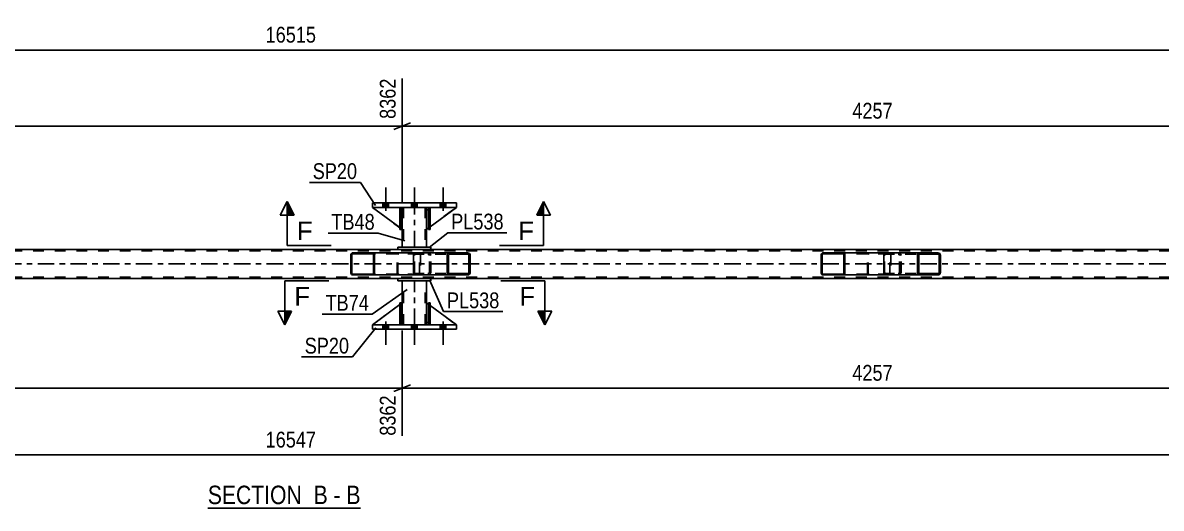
# Model space of a CAD drawing. Header units: millimetres. Extents: x -97 to 744, y -428 to 166.
# Drawn here: x 286.8 to 492.9, y -261.7 to -173.8 of the extents above; entities that cross this region are included whole.
import ezdxf

# ---------------------------------------------------------------- set-up
doc = ezdxf.new("R2010")
doc.units = ezdxf.units.MM
doc.linetypes.add('DXK_LINE_DOT2', pattern=[3.9198, 1.9599, -1.9599])
doc.linetypes.add('DXK_LINE_DOT3', pattern=[5.9187, 2.979, -0.9799, 0.9799, -0.9799])
doc.styles.add('Arial', font='ARIAL.TTF', dxfattribs={"height": 0.2})
doc.styles.add('Arial Narrow', font='ARIALN.TTF', dxfattribs={"height": 0.2})

# ---------------------------------------------------------------- blocks, each defined once
blk = doc.blocks.new('Unknown-814185529-12 - 5445')
at = {"color": 6, "linetype": 'Continuous'}
blk.add_line((320.31, -261.72), (347.96, -261.72), dxfattribs=at)
at = {"color": 0, "linetype": 'Continuous'}
for points in [[(338.42, -260.97), (338.42, -257.47), (320.31, -257.47), (320.31, -260.97)], [(342.02, -260.97), (342.02, -257.47), (339.47, -257.47), (339.47, -260.97)], [(344.35, -260.97), (344.35, -257.47), (343.07, -257.47), (343.07, -260.97)], [(347.96, -260.97), (347.96, -257.47), (345.4, -257.47), (345.4, -260.97)]]:
    blk.add_wipeout(points, dxfattribs=at)
at = {"color": 7, "linetype": 'Continuous', "style": 'Arial Narrow'}
for s, p in [('SECTION ', (320.31, -260.97)), ('B', (339.47, -260.97)), ('-', (343.07, -260.97)), ('B', (345.4, -260.97))]:
    blk.add_text(s, height=3.34, dxfattribs=at).set_placement(p)
blk = doc.blocks.new('Part-814185529-5487 - 5445')
at = {"color": 7, "linetype": 'DXK_LINE_DOT2'}
for p, q in [((355.39, -224.59), (355.07, -224.83)), ((355.51, -227.9), (355.51, -224.5)), ((350.11, -228.5), (354.91, -228.5)), ((355.51, -227.9), (354.91, -228.5)), ((355.39, -228.03), (355.07, -228.35))]:
    blk.add_line(p, q, dxfattribs=at)
at = {"color": 2, "linetype": 'Continuous'}
for p, q in [((355.51, -224.5), (355.39, -224.59)), ((355.51, -227.9), (355.51, -224.5)), ((355.07, -224.83), (350.11, -228.5)), ((355.07, -228.35), (354.91, -228.5)), ((355.51, -227.9), (355.39, -228.03)), ((355.51, -227.9), (355.51, -227.9))]:
    blk.add_line(p, q, dxfattribs=at)
blk = doc.blocks.new('Part-814185529-5480 - 5445')
at = {"color": 7, "linetype": 'DXK_LINE_DOT2'}
for p, q in [((355.51, -224.5), (350.11, -228.5)), ((355.51, -227.9), (355.51, -224.5)), ((355.51, -224.5), (355.51, -227.9)), ((350.11, -228.5), (354.91, -228.5)), ((354.91, -228.5), (355.51, -227.9)), ((355.51, -227.9), (354.91, -228.5)), ((355.51, -227.9), (355.51, -227.9))]:
    blk.add_line(p, q, dxfattribs=at)
blk = doc.blocks.new('Part-814185529-5545 - 5445')
at = {"color": 7, "linetype": 'DXK_LINE_DOT2'}
for p, q in [((360.59, -224.5), (360.27, -224.5)), ((360.27, -227.9), (360.27, -224.5)), ((360.27, -228.5), (360.27, -224.5)), ((360.59, -224.5), (360.59, -227.9)), ((360.59, -228.5), (360.59, -224.5)), ((360.59, -227.9), (360.27, -227.9)), ((360.27, -228.5), (360.27, -227.9)), ((360.59, -228.5), (360.27, -228.5)), ((360.59, -227.9), (360.59, -228.5)), ((360.59, -228.5), (360.59, -228.5))]:
    blk.add_line(p, q, dxfattribs=at)
blk = doc.blocks.new('Part-814185529-5482 - 5445')
at = {"linetype": 'Continuous'}
h = blk.add_hatch(dxfattribs=at)
h.set_pattern_fill('', scale=0.7, style=0, pattern_type=0)
h.set_pattern_definition([(45, (452.9214, -215.7558), (-1.57154, 1.57154), [])])
h.paths.add_polyline_path([(452.96, -215.94), (452.92, -215.76), (452.81, -215.6), (452.65, -215.5), (452.46, -215.46), (449.27, -215.46), (449.08, -215.5), (448.92, -215.6), (448.81, -215.76), (448.77, -215.94), (448.77, -218.98), (448.81, -219.16), (448.92, -219.32), (449.08, -219.42), (449.27, -219.46), (452.46, -219.46), (452.65, -219.42), (452.81, -219.32), (452.92, -219.16), (452.96, -218.98)])
h.paths.add_polyline_path([(452.69, -219.07), (452.63, -219.15), (452.55, -219.2), (452.46, -219.22), (449.27, -219.22), (449.18, -219.2), (449.09, -219.15), (449.04, -219.07), (449.02, -218.98), (449.02, -215.94), (449.04, -215.85), (449.09, -215.77), (449.18, -215.72), (449.27, -215.7), (452.46, -215.7), (452.55, -215.72), (452.63, -215.77), (452.69, -215.85), (452.71, -215.94), (452.71, -218.98)])
at = {"color": 2, "linetype": 'Continuous'}
for p, q in [((442.7, -215.94), (442.72, -215.76)), ((442.7, -218.98), (442.7, -215.94)), ((442.72, -215.76), (442.78, -215.6)), ((442.78, -215.6), (442.87, -215.5)), ((442.87, -215.5), (442.97, -215.46)), ((449.27, -215.46), (442.97, -215.46)), ((448.81, -215.76), (448.77, -215.94)), ((448.77, -218.98), (448.77, -215.94)), ((449.02, -215.94), (449.04, -215.85)), ((449.02, -218.98), (449.02, -215.94)), ((449.04, -215.85), (449.09, -215.77)), ((449.27, -215.46), (449.08, -215.5)), ((449.09, -215.77), (449.18, -215.72)), ((449.18, -215.72), (449.27, -215.7)), ((449.27, -215.46), (452.46, -215.46)), ((449.27, -215.7), (452.46, -215.7)), ((452.65, -215.5), (452.46, -215.46)), ((452.46, -215.7), (452.55, -215.72)), ((452.55, -215.72), (452.63, -215.77)), ((452.63, -215.77), (452.69, -215.85)), ((452.69, -215.85), (452.71, -215.94)), ((452.71, -218.98), (452.71, -215.94)), ((452.96, -215.94), (452.92, -215.76)), ((452.96, -218.98), (452.96, -215.94)), ((442.72, -219.16), (442.7, -218.98)), ((442.78, -219.32), (442.72, -219.16)), ((442.87, -219.42), (442.78, -219.32)), ((442.97, -219.46), (442.87, -219.42)), ((449.27, -219.46), (442.97, -219.46)), ((448.77, -218.98), (448.81, -219.16)), ((449.04, -219.07), (449.02, -218.98)), ((449.09, -219.15), (449.04, -219.07)), ((449.08, -219.42), (449.27, -219.46)), ((449.18, -219.2), (449.09, -219.15)), ((449.27, -219.22), (449.18, -219.2)), ((449.27, -219.22), (452.46, -219.22)), ((449.27, -219.46), (452.46, -219.46)), ((452.55, -219.2), (452.46, -219.22)), ((452.46, -219.46), (452.65, -219.42)), ((452.63, -219.15), (452.55, -219.2)), ((452.69, -219.07), (452.63, -219.15)), ((452.71, -218.98), (452.69, -219.07)), ((452.92, -219.16), (452.96, -218.98))]:
    blk.add_line(p, q, dxfattribs=at)
at = {"color": 7, "linetype": 'DXK_LINE_DOT2'}
for p, q in [((442.85, -215.85), (442.84, -215.94)), ((442.84, -218.98), (442.84, -215.94)), ((442.88, -215.77), (442.85, -215.85)), ((442.92, -215.72), (442.88, -215.77)), ((442.97, -215.7), (442.92, -215.72)), ((452.46, -215.7), (442.97, -215.7)), ((443.96, -215.7), (443.96, -215.46)), ((445.31, -215.46), (445.5, -215.5)), ((445.4, -215.72), (445.31, -215.7)), ((445.48, -215.77), (445.4, -215.72)), ((445.54, -215.85), (445.48, -215.77)), ((445.56, -215.94), (445.54, -215.85)), ((445.56, -218.98), (445.56, -215.94)), ((445.77, -215.76), (445.81, -215.94)), ((445.81, -218.98), (445.81, -215.94)), ((452.46, -215.46), (449.27, -215.46)), ((442.84, -218.98), (442.85, -219.07)), ((442.85, -219.07), (442.88, -219.15)), ((442.88, -219.15), (442.92, -219.2)), ((442.92, -219.2), (442.97, -219.22)), ((452.46, -219.22), (442.97, -219.22)), ((443.96, -219.46), (443.96, -219.22)), ((445.31, -219.22), (445.4, -219.2)), ((445.5, -219.42), (445.31, -219.46)), ((445.4, -219.2), (445.48, -219.15)), ((445.48, -219.15), (445.54, -219.07)), ((445.54, -219.07), (445.56, -218.98)), ((445.81, -218.98), (445.77, -219.16)), ((452.46, -219.46), (449.27, -219.46))]:
    blk.add_line(p, q, dxfattribs=at)
for centre, start, end in [((445.32, -215.95), 23.8494, 68.8059), ((445.32, -218.96), 291.1941, 336.1506)]:
    blk.add_arc(centre, 0.492, start, end, dxfattribs=at)
at = {"color": 2, "linetype": 'Continuous'}
for centre, start, end in [((449.26, -215.95), 111.1941, 156.1506), ((452.47, -215.95), 23.8494, 68.8059), ((449.26, -218.96), 203.8494, 248.8059), ((452.47, -218.96), 291.1941, 336.1506)]:
    blk.add_arc(centre, 0.492, start, end, dxfattribs=at)
blk = doc.blocks.new('Part-814185529-5483 - 5445')
at = {"linetype": 'Continuous'}
h = blk.add_hatch(dxfattribs=at)
h.set_pattern_fill('', scale=0.7, style=0, pattern_type=0)
h.set_pattern_definition([(45, (435.5893, -215.657), (-1.57154, 1.57154), [])])
h.paths.add_polyline_path([(435.62, -215.78), (435.59, -215.66), (435.52, -215.55), (435.41, -215.48), (435.27, -215.46), (431.7, -215.46), (431.57, -215.48), (431.46, -215.55), (431.38, -215.66), (431.36, -215.78), (431.36, -219.14), (431.38, -219.26), (431.46, -219.37), (431.57, -219.44), (431.7, -219.46), (435.27, -219.46), (435.41, -219.44), (435.52, -219.37), (435.59, -219.26), (435.62, -219.14)])
h.paths.add_polyline_path([(435.43, -219.2), (435.4, -219.25), (435.34, -219.29), (435.27, -219.3), (431.7, -219.3), (431.63, -219.29), (431.58, -219.25), (431.54, -219.2), (431.53, -219.14), (431.53, -215.78), (431.54, -215.72), (431.58, -215.67), (431.63, -215.63), (431.7, -215.62), (435.27, -215.62), (435.34, -215.63), (435.4, -215.67), (435.43, -215.72), (435.44, -215.78), (435.44, -219.14)])
at = {"color": 2, "linetype": 'Continuous'}
for p, q in [((431.38, -215.66), (431.36, -215.78)), ((431.36, -219.14), (431.36, -215.78)), ((431.53, -215.78), (431.54, -215.72)), ((431.53, -219.14), (431.53, -215.78)), ((431.54, -215.72), (431.58, -215.67)), ((431.7, -215.46), (431.57, -215.48)), ((431.58, -215.67), (431.63, -215.63)), ((431.63, -215.63), (431.7, -215.62)), ((431.7, -215.46), (435.27, -215.46)), ((431.7, -215.62), (435.27, -215.62)), ((442.97, -215.46), (435.27, -215.46)), ((435.41, -215.48), (435.27, -215.46)), ((435.27, -215.62), (435.34, -215.63)), ((435.34, -215.63), (435.4, -215.67)), ((435.4, -215.67), (435.43, -215.72)), ((435.43, -215.72), (435.44, -215.78)), ((435.44, -219.14), (435.44, -215.78)), ((435.62, -215.78), (435.59, -215.66)), ((435.62, -219.14), (435.62, -215.78)), ((431.36, -219.14), (431.38, -219.26)), ((431.54, -219.2), (431.53, -219.14)), ((431.58, -219.25), (431.54, -219.2)), ((431.57, -219.44), (431.7, -219.46)), ((431.63, -219.29), (431.58, -219.25)), ((431.7, -219.3), (431.63, -219.29)), ((431.7, -219.3), (435.27, -219.3)), ((431.7, -219.46), (435.27, -219.46)), ((435.34, -219.29), (435.27, -219.3)), ((435.27, -219.46), (435.41, -219.44)), ((442.97, -219.46), (435.27, -219.46)), ((435.4, -219.25), (435.34, -219.29)), ((435.43, -219.2), (435.4, -219.25)), ((435.44, -219.14), (435.43, -219.2)), ((435.59, -219.26), (435.62, -219.14))]:
    blk.add_line(p, q, dxfattribs=at)
at = {"color": 7, "linetype": 'DXK_LINE_DOT2'}
for p, q in [((435.27, -215.46), (431.7, -215.46)), ((443.62, -215.62), (431.7, -215.62)), ((439.71, -215.78), (439.73, -215.66)), ((439.71, -219.14), (439.71, -215.78)), ((439.89, -215.72), (439.88, -215.78)), ((439.88, -219.14), (439.88, -215.78)), ((439.93, -215.67), (439.89, -215.72)), ((439.92, -215.48), (440.05, -215.46)), ((439.93, -215.67), (439.94, -215.66)), ((439.94, -215.66), (439.98, -215.63)), ((439.98, -215.63), (440.05, -215.62)), ((443.62, -215.46), (442.97, -215.46)), ((443.62, -215.46), (443.75, -215.48)), ((443.69, -215.63), (443.62, -215.62)), ((443.74, -215.67), (443.69, -215.63)), ((443.78, -215.72), (443.74, -215.67)), ((443.79, -215.78), (443.78, -215.72)), ((443.79, -219.14), (443.79, -215.78)), ((443.94, -215.66), (443.96, -215.76)), ((443.96, -215.76), (443.96, -215.78)), ((443.96, -215.78), (443.96, -219.14)), ((443.62, -219.3), (431.7, -219.3)), ((435.27, -219.46), (431.7, -219.46)), ((439.73, -219.26), (439.71, -219.14)), ((439.88, -219.14), (439.89, -219.2)), ((439.89, -219.2), (439.93, -219.25)), ((440.05, -219.46), (439.92, -219.44)), ((439.93, -219.25), (439.94, -219.26)), ((439.94, -219.26), (439.98, -219.29)), ((439.98, -219.29), (440.05, -219.3)), ((443.62, -219.46), (442.97, -219.46)), ((443.62, -219.3), (443.69, -219.29)), ((443.75, -219.44), (443.62, -219.46)), ((443.69, -219.29), (443.74, -219.25)), ((443.74, -219.25), (443.78, -219.2)), ((443.78, -219.2), (443.79, -219.14)), ((443.96, -219.14), (443.94, -219.26))]:
    blk.add_line(p, q, dxfattribs=at)
at = {"color": 2, "linetype": 'Continuous'}
for centre, start, end in [((431.69, -215.79), 110.7583, 155.68), ((435.29, -215.79), 24.32, 69.2417), ((431.69, -219.13), 204.32, 249.2417), ((435.29, -219.13), 290.7583, 335.68)]:
    blk.add_arc(centre, 0.331, start, end, dxfattribs=at)
at = {"color": 7, "linetype": 'DXK_LINE_DOT2'}
for centre, start, end in [((440.04, -215.79), 110.7583, 155.68), ((443.64, -215.79), 24.32, 69.2417), ((440.04, -219.13), 204.32, 249.2417), ((443.64, -219.13), 290.7583, 335.68)]:
    blk.add_arc(centre, 0.331, start, end, dxfattribs=at)
blk = doc.blocks.new('Part-814185529-5484 - 5445')
at = {"linetype": 'Continuous'}
h = blk.add_hatch(dxfattribs=at)
h.set_pattern_fill('', scale=0.7, style=0, pattern_type=0)
h.set_pattern_definition([(45, (367.7872, -215.7558), (-1.57154, 1.57154), [])])
h.paths.add_polyline_path([(367.83, -215.94), (367.79, -215.76), (367.68, -215.6), (367.52, -215.5), (367.32, -215.46), (364.14, -215.46), (363.95, -215.5), (363.78, -215.6), (363.67, -215.76), (363.64, -215.94), (363.64, -218.98), (363.67, -219.16), (363.78, -219.32), (363.95, -219.42), (364.14, -219.46), (367.32, -219.46), (367.52, -219.42), (367.68, -219.32), (367.79, -219.16), (367.83, -218.98)])
h.paths.add_polyline_path([(367.55, -219.07), (367.5, -219.15), (367.42, -219.2), (367.32, -219.22), (364.14, -219.22), (364.04, -219.2), (363.96, -219.15), (363.91, -219.07), (363.89, -218.98), (363.89, -215.94), (363.91, -215.85), (363.96, -215.77), (364.04, -215.72), (364.14, -215.7), (367.32, -215.7), (367.42, -215.72), (367.5, -215.77), (367.55, -215.85), (367.57, -215.94), (367.57, -218.98)])
at = {"color": 2, "linetype": 'Continuous'}
for p, q in [((357.57, -215.94), (357.59, -215.76)), ((357.57, -218.98), (357.57, -215.94)), ((357.59, -215.76), (357.65, -215.6)), ((357.65, -215.6), (357.73, -215.5)), ((357.73, -215.5), (357.84, -215.46)), ((364.14, -215.46), (357.84, -215.46)), ((363.67, -215.76), (363.64, -215.94)), ((363.64, -218.98), (363.64, -215.94)), ((363.89, -215.94), (363.91, -215.85)), ((363.89, -218.98), (363.89, -215.94)), ((363.91, -215.85), (363.96, -215.77)), ((364.14, -215.46), (363.95, -215.5)), ((363.96, -215.77), (364.04, -215.72)), ((364.04, -215.72), (364.14, -215.7)), ((364.14, -215.46), (367.32, -215.46)), ((364.14, -215.7), (367.32, -215.7)), ((367.52, -215.5), (367.32, -215.46)), ((367.32, -215.7), (367.42, -215.72)), ((367.42, -215.72), (367.5, -215.77)), ((367.5, -215.77), (367.55, -215.85)), ((367.55, -215.85), (367.57, -215.94)), ((367.57, -218.98), (367.57, -215.94)), ((367.83, -215.94), (367.79, -215.76)), ((367.83, -218.98), (367.83, -215.94)), ((357.59, -219.16), (357.57, -218.98)), ((357.65, -219.32), (357.59, -219.16)), ((357.73, -219.42), (357.65, -219.32)), ((357.84, -219.46), (357.73, -219.42)), ((364.14, -219.46), (357.84, -219.46)), ((363.64, -218.98), (363.67, -219.16)), ((363.91, -219.07), (363.89, -218.98)), ((363.96, -219.15), (363.91, -219.07)), ((363.95, -219.42), (364.14, -219.46)), ((364.04, -219.2), (363.96, -219.15)), ((364.14, -219.22), (364.04, -219.2)), ((364.14, -219.22), (367.32, -219.22)), ((364.14, -219.46), (367.32, -219.46)), ((367.42, -219.2), (367.32, -219.22)), ((367.32, -219.46), (367.52, -219.42)), ((367.5, -219.15), (367.42, -219.2)), ((367.55, -219.07), (367.5, -219.15)), ((367.57, -218.98), (367.55, -219.07)), ((367.79, -219.16), (367.83, -218.98))]:
    blk.add_line(p, q, dxfattribs=at)
at = {"color": 7, "linetype": 'DXK_LINE_DOT2'}
for p, q in [((357.71, -215.85), (357.7, -215.94)), ((357.7, -218.98), (357.7, -215.94)), ((357.74, -215.77), (357.71, -215.85)), ((357.79, -215.72), (357.74, -215.77)), ((357.84, -215.7), (357.79, -215.72)), ((367.32, -215.7), (357.84, -215.7)), ((358.83, -215.7), (358.83, -215.46)), ((360.17, -215.46), (360.36, -215.5)), ((360.27, -215.72), (360.17, -215.7)), ((360.35, -215.77), (360.27, -215.72)), ((360.4, -215.85), (360.35, -215.77)), ((360.42, -215.94), (360.4, -215.85)), ((360.42, -218.98), (360.42, -215.94)), ((360.64, -215.76), (360.68, -215.94)), ((360.68, -218.98), (360.68, -215.94)), ((367.32, -215.46), (364.14, -215.46)), ((357.7, -218.98), (357.71, -219.07)), ((357.71, -219.07), (357.74, -219.15)), ((357.74, -219.15), (357.79, -219.2)), ((357.79, -219.2), (357.84, -219.22)), ((367.32, -219.22), (357.84, -219.22)), ((358.83, -219.46), (358.83, -219.22)), ((360.17, -219.22), (360.27, -219.2)), ((360.36, -219.42), (360.17, -219.46)), ((360.27, -219.2), (360.35, -219.15)), ((360.35, -219.15), (360.4, -219.07)), ((360.4, -219.07), (360.42, -218.98)), ((360.68, -218.98), (360.64, -219.16)), ((367.32, -219.46), (364.14, -219.46))]:
    blk.add_line(p, q, dxfattribs=at)
for centre, start, end in [((360.19, -215.95), 23.8494, 68.8059), ((360.19, -218.96), 291.1941, 336.1506)]:
    blk.add_arc(centre, 0.492, start, end, dxfattribs=at)
at = {"color": 2, "linetype": 'Continuous'}
for centre, start, end in [((364.12, -215.95), 111.1941, 156.1506), ((367.34, -215.95), 23.8494, 68.8059), ((364.12, -218.96), 203.8494, 248.8059), ((367.34, -218.96), 291.1941, 336.1506)]:
    blk.add_arc(centre, 0.492, start, end, dxfattribs=at)
blk = doc.blocks.new('Part-814185529-5667 - 5445')
at = {"color": 2, "linetype": 'Continuous'}
for p, q in [((360.27, -207.47), (359.91, -207.82)), ((359.91, -207.82), (359.91, -211.22)), ((365.31, -207.22), (360.59, -210.72)), ((360.27, -210.96), (359.91, -211.22))]:
    blk.add_line(p, q, dxfattribs=at)
at = {"color": 7, "linetype": 'DXK_LINE_DOT2'}
for p, q in [((360.51, -207.22), (360.27, -207.47)), ((365.31, -207.22), (360.51, -207.22)), ((360.59, -210.72), (360.27, -210.96))]:
    blk.add_line(p, q, dxfattribs=at)
blk = doc.blocks.new('Part-814185529-5488 - 5445')
at = {"color": 7, "linetype": 'DXK_LINE_DOT2'}
for p, q in [((359.91, -227.9), (359.91, -224.5)), ((359.91, -224.5), (365.31, -228.5)), ((360.51, -228.5), (359.91, -227.9)), ((365.31, -228.5), (360.51, -228.5))]:
    blk.add_line(p, q, dxfattribs=at)
blk = doc.blocks.new('Part-814185529-5489 - 5445')
at = {"color": 2, "linetype": 'Continuous'}
for p, q in [((359.91, -227.9), (359.91, -224.5)), ((360.27, -224.76), (359.91, -224.5)), ((365.31, -228.5), (360.59, -225)), ((360.27, -228.25), (359.91, -227.9))]:
    blk.add_line(p, q, dxfattribs=at)
at = {"color": 7, "linetype": 'DXK_LINE_DOT2'}
for p, q in [((360.59, -225), (360.27, -224.76)), ((360.51, -228.5), (360.27, -228.25)), ((365.31, -228.5), (360.51, -228.5)), ((365.31, -228.5), (365.31, -228.5)), ((365.31, -228.5), (365.31, -228.5))]:
    blk.add_line(p, q, dxfattribs=at)
blk = doc.blocks.new('Part-814185529-5558 - 5445')
at = {"color": 7, "linetype": 'DXK_LINE_DOT2'}
for p, q in [((360.27, -207.82), (360.27, -207.22)), ((360.27, -207.22), (360.27, -207.22)), ((360.27, -207.22), (360.27, -211.22)), ((360.59, -207.22), (360.27, -207.22)), ((360.27, -211.22), (360.27, -207.82)), ((360.27, -207.82), (360.59, -207.82)), ((360.59, -207.82), (360.59, -207.22)), ((360.59, -211.22), (360.59, -207.22)), ((360.59, -207.82), (360.59, -211.22)), ((360.27, -211.22), (360.59, -211.22))]:
    blk.add_line(p, q, dxfattribs=at)
blk = doc.blocks.new('Part-814185529-5494 - 5445')
at = {"color": 2, "linetype": 'Continuous'}
for p, q in [((350.11, -229.3), (350.11, -228.5)), ((365.31, -228.5), (350.11, -228.5)), ((365.31, -229.3), (365.31, -228.5)), ((350.11, -229.3), (365.31, -229.3))]:
    blk.add_line(p, q, dxfattribs=at)
at = {"color": 7, "linetype": 'DXK_LINE_DOT2'}
for p, q in [((350.11, -229.3), (350.11, -228.5)), ((365.31, -229.3), (365.31, -228.5))]:
    blk.add_line(p, q, dxfattribs=at)
blk = doc.blocks.new('Part-814185529-5499 - 5445')
at = {"color": 2, "linetype": 'Continuous'}
for p, q in [((350.11, -207.22), (350.11, -206.42)), ((365.31, -206.42), (350.11, -206.42)), ((365.31, -207.22), (350.11, -207.22)), ((365.31, -207.22), (365.31, -206.42))]:
    blk.add_line(p, q, dxfattribs=at)
at = {"color": 7, "linetype": 'DXK_LINE_DOT2'}
for p, q in [((350.11, -207.22), (350.11, -206.42)), ((365.31, -207.22), (365.31, -206.42))]:
    blk.add_line(p, q, dxfattribs=at)
blk = doc.blocks.new('Part-814185529-5506 - 5445')
at = {"color": 2, "linetype": 'Continuous'}
for p, q in [((360.59, -207.22), (360.27, -207.22)), ((360.27, -207.22), (360.27, -211.22)), ((360.59, -207.22), (360.59, -207.22)), ((360.59, -207.22), (360.59, -211.22)), ((360.59, -211.22), (360.27, -211.22))]:
    blk.add_line(p, q, dxfattribs=at)
at = {"color": 7, "linetype": 'DXK_LINE_DOT2'}
for p, q in [((360.27, -207.82), (360.27, -207.22)), ((360.59, -207.82), (360.27, -207.82)), ((360.27, -207.82), (360.27, -211.22)), ((360.59, -207.82), (360.59, -207.22)), ((360.59, -207.22), (360.59, -207.22)), ((360.59, -211.22), (360.59, -207.82))]:
    blk.add_line(p, q, dxfattribs=at)
blk = doc.blocks.new('Part-814185529-5511 - 5445')
at = {"color": 2, "linetype": 'Continuous'}
for p, q in [((355.51, -224.5), (355.51, -220.5)), ((359.91, -224.5), (359.91, -220.5)), ((355.51, -228.5), (355.51, -227.9)), ((359.91, -228.5), (359.91, -227.9))]:
    blk.add_line(p, q, dxfattribs=at)
at = {"color": 7, "linetype": 'DXK_LINE_DOT2'}
for p, q in [((359.91, -220.5), (355.51, -220.5)), ((355.75, -228.5), (355.75, -220.5)), ((359.67, -228.5), (359.67, -220.5)), ((355.51, -227.9), (355.51, -224.5)), ((359.91, -227.9), (359.91, -224.5)), ((355.51, -228.5), (359.91, -228.5))]:
    blk.add_line(p, q, dxfattribs=at)
at = {"color": 7, "linetype": 'DXK_LINE_DOT3'}
blk.add_line((357.71, -228.5), (357.71, -220.5), dxfattribs=at)
blk = doc.blocks.new('Part-814185529-5516 - 5445')
at = {"color": 2, "linetype": 'Continuous'}
for p, q in [((354.71, -220.1), (354.71, -220.5)), ((360.71, -220.1), (354.71, -220.1)), ((354.71, -220.5), (360.71, -220.5)), ((360.71, -220.1), (360.71, -220.5)), ((360.71, -220.1), (360.71, -220.1)), ((360.71, -220.5), (360.71, -220.5))]:
    blk.add_line(p, q, dxfattribs=at)
at = {"color": 7, "linetype": 'DXK_LINE_DOT2'}
for p, q in [((354.71, -220.1), (354.71, -220.5)), ((360.71, -220.5), (360.71, -220.1)), ((360.71, -220.1), (360.71, -220.1)), ((360.71, -220.5), (360.71, -220.5))]:
    blk.add_line(p, q, dxfattribs=at)
blk = doc.blocks.new('Part-814185529-5521 - 5445')
at = {"color": 2, "linetype": 'Continuous'}
for p, q in [((354.71, -214.42), (354.71, -214.82)), ((360.71, -214.42), (354.71, -214.42)), ((354.71, -214.82), (360.71, -214.82)), ((360.71, -214.42), (360.71, -214.82)), ((360.71, -214.42), (360.71, -214.42)), ((360.71, -214.82), (360.71, -214.82))]:
    blk.add_line(p, q, dxfattribs=at)
at = {"color": 7, "linetype": 'DXK_LINE_DOT2'}
for p, q in [((354.71, -214.42), (354.71, -214.82)), ((360.71, -214.82), (360.71, -214.42)), ((360.71, -214.42), (360.71, -214.42)), ((360.71, -214.82), (360.71, -214.82))]:
    blk.add_line(p, q, dxfattribs=at)
blk = doc.blocks.new('Part-814185529-5590 - 5445')
at = {"color": 2, "linetype": 'Continuous'}
for p, q in [((355.07, -210.89), (350.11, -207.22)), ((355.07, -207.37), (354.91, -207.22)), ((355.51, -207.82), (355.39, -207.69)), ((355.51, -207.82), (355.51, -207.82)), ((355.51, -211.22), (355.51, -207.82)), ((355.39, -211.13), (355.51, -211.22)), ((355.51, -211.22), (355.51, -211.22))]:
    blk.add_line(p, q, dxfattribs=at)
at = {"color": 7, "linetype": 'DXK_LINE_DOT2'}
for p, q in [((354.91, -207.22), (350.11, -207.22)), ((354.91, -207.22), (355.51, -207.82)), ((355.39, -207.69), (355.07, -207.37)), ((355.51, -207.82), (355.51, -211.22)), ((355.39, -211.13), (355.07, -210.89))]:
    blk.add_line(p, q, dxfattribs=at)
blk = doc.blocks.new('Part-814185529-5526 - 5445')
at = {"color": 2, "linetype": 'Continuous'}
for p, q in [((355.51, -207.22), (355.51, -207.82)), ((359.91, -207.22), (359.91, -207.82)), ((355.51, -211.22), (355.51, -214.42)), ((359.91, -211.22), (359.91, -214.42))]:
    blk.add_line(p, q, dxfattribs=at)
at = {"color": 7, "linetype": 'DXK_LINE_DOT2'}
for p, q in [((359.91, -207.22), (355.51, -207.22)), ((355.51, -207.82), (355.51, -211.22)), ((355.75, -207.22), (355.75, -214.42)), ((359.67, -207.22), (359.67, -214.42)), ((359.91, -207.82), (359.91, -211.22)), ((359.91, -214.42), (355.51, -214.42))]:
    blk.add_line(p, q, dxfattribs=at)
at = {"color": 7, "linetype": 'DXK_LINE_DOT3'}
blk.add_line((357.71, -214.42), (357.71, -207.22), dxfattribs=at)
blk = doc.blocks.new('Part-814185529-5591 - 5445')
at = {"color": 7, "linetype": 'DXK_LINE_DOT2'}
for p, q in [((360.51, -207.22), (359.91, -207.82)), ((359.91, -211.22), (365.31, -207.22)), ((359.91, -207.82), (359.91, -211.22)), ((365.31, -207.22), (360.51, -207.22))]:
    blk.add_line(p, q, dxfattribs=at)
blk = doc.blocks.new('Part-814185529-5671 - 5445')
at = {"color": 2, "linetype": 'Continuous'}
for p, q in [((355.07, -228.5), (355.07, -224.5)), ((355.07, -224.5), (355.39, -224.5)), ((355.39, -228.5), (355.39, -224.5)), ((355.07, -228.5), (355.07, -228.5)), ((355.39, -228.5), (355.07, -228.5))]:
    blk.add_line(p, q, dxfattribs=at)
at = {"color": 7, "linetype": 'DXK_LINE_DOT2'}
for p, q in [((355.07, -224.5), (355.07, -227.9)), ((355.39, -227.9), (355.39, -224.5)), ((355.07, -227.9), (355.07, -228.5)), ((355.07, -227.9), (355.39, -227.9)), ((355.39, -228.5), (355.39, -227.9)), ((355.39, -228.5), (355.39, -228.5))]:
    blk.add_line(p, q, dxfattribs=at)
blk = doc.blocks.new('Part-814185529-5555 - 5445')
at = {"color": 2, "linetype": 'Continuous'}
for p, q in [((360.27, -228.5), (360.27, -224.5)), ((360.27, -224.5), (360.59, -224.5)), ((360.59, -228.5), (360.59, -224.5)), ((360.27, -228.5), (360.27, -228.5)), ((360.59, -228.5), (360.27, -228.5))]:
    blk.add_line(p, q, dxfattribs=at)
at = {"color": 7, "linetype": 'DXK_LINE_DOT2'}
for p, q in [((360.27, -224.5), (360.27, -227.9)), ((360.59, -227.9), (360.59, -224.5)), ((360.27, -227.9), (360.27, -228.5)), ((360.27, -227.9), (360.59, -227.9)), ((360.59, -228.5), (360.59, -227.9)), ((360.59, -228.5), (360.59, -228.5))]:
    blk.add_line(p, q, dxfattribs=at)
blk = doc.blocks.new('Part-814185529-5588 - 5445')
at = {"color": 2, "linetype": 'Continuous'}
for p, q in [((355.39, -207.22), (355.07, -207.22)), ((355.07, -207.22), (355.07, -211.22)), ((355.39, -207.22), (355.39, -207.22)), ((355.39, -207.22), (355.39, -211.22)), ((355.39, -211.22), (355.07, -211.22))]:
    blk.add_line(p, q, dxfattribs=at)
at = {"color": 7, "linetype": 'DXK_LINE_DOT2'}
for p, q in [((355.07, -207.82), (355.07, -207.22)), ((355.39, -207.82), (355.07, -207.82)), ((355.07, -207.82), (355.07, -211.22)), ((355.39, -207.82), (355.39, -207.22)), ((355.39, -207.22), (355.39, -207.22)), ((355.39, -211.22), (355.39, -207.82))]:
    blk.add_line(p, q, dxfattribs=at)
blk = doc.blocks.new('Part-814185529-5589 - 5445')
at = {"color": 7, "linetype": 'DXK_LINE_DOT2'}
for p, q in [((355.51, -211.22), (350.11, -207.22)), ((350.11, -207.22), (354.91, -207.22)), ((354.91, -207.22), (355.51, -207.82)), ((355.51, -207.82), (354.91, -207.22)), ((355.51, -207.82), (355.51, -211.22)), ((355.51, -207.82), (355.51, -207.82)), ((355.51, -207.82), (355.51, -211.22))]:
    blk.add_line(p, q, dxfattribs=at)
blk = doc.blocks.new('Part-814185529-5621 - 5445')
at = {"color": 7, "linetype": 'DXK_LINE_DOT2'}
for p, q in [((623.83, -215.06), (46.85, -215.06)), ((360.71, -214.82), (354.71, -214.82)), ((623.83, -219.86), (46.85, -219.86)), ((360.71, -220.1), (354.71, -220.1))]:
    blk.add_line(p, q, dxfattribs=at)
at = {"color": 2, "linetype": 'Continuous'}
for p, q in [((354.71, -214.82), (190.45, -214.82)), ((524.98, -214.82), (360.71, -214.82)), ((354.71, -220.1), (190.45, -220.1)), ((524.98, -220.1), (360.71, -220.1))]:
    blk.add_line(p, q, dxfattribs=at)
at = {"color": 7, "linetype": 'DXK_LINE_DOT3'}
blk.add_line((46.85, -217.46), (623.83, -217.46), dxfattribs=at)
blk = doc.blocks.new('Part-814185529-5669 - 5445')
at = {"color": 7, "linetype": 'DXK_LINE_DOT2'}
for p, q in [((355.39, -224.5), (355.07, -224.5)), ((355.07, -227.9), (355.07, -224.5)), ((355.07, -228.5), (355.07, -224.5)), ((355.39, -224.5), (355.39, -227.9)), ((355.39, -228.5), (355.39, -224.5)), ((355.39, -227.9), (355.07, -227.9)), ((355.07, -228.5), (355.07, -227.9)), ((355.39, -228.5), (355.07, -228.5)), ((355.39, -227.9), (355.39, -228.5)), ((355.39, -228.5), (355.39, -228.5))]:
    blk.add_line(p, q, dxfattribs=at)
blk = doc.blocks.new('Part-814185529-5686 - 5445')
at = {"color": 7, "linetype": 'DXK_LINE_DOT2'}
for p, q in [((355.07, -207.82), (355.07, -207.22)), ((355.07, -207.22), (355.07, -207.22)), ((355.07, -207.22), (355.07, -211.22)), ((355.39, -207.22), (355.07, -207.22)), ((355.07, -211.22), (355.07, -207.82)), ((355.07, -207.82), (355.39, -207.82)), ((355.39, -207.82), (355.39, -207.22)), ((355.39, -211.22), (355.39, -207.22)), ((355.39, -207.82), (355.39, -211.22)), ((355.07, -211.22), (355.39, -211.22))]:
    blk.add_line(p, q, dxfattribs=at)
blk = doc.blocks.new('Part-814185529-5711 - 5445')
at = {"linetype": 'Continuous'}
h = blk.add_hatch(dxfattribs=at)
h.set_pattern_fill('', scale=0.7, style=0, pattern_type=0)
h.set_pattern_definition([(45, (350.455, -215.657), (-1.57154, 1.57154), [])])
h.paths.add_polyline_path([(350.48, -215.78), (350.46, -215.66), (350.38, -215.55), (350.27, -215.48), (350.14, -215.46), (346.56, -215.46), (346.43, -215.48), (346.32, -215.55), (346.25, -215.66), (346.22, -215.78), (346.22, -219.14), (346.25, -219.26), (346.32, -219.37), (346.43, -219.44), (346.56, -219.46), (350.14, -219.46), (350.27, -219.44), (350.38, -219.37), (350.46, -219.26), (350.48, -219.14)])
h.paths.add_polyline_path([(350.3, -219.2), (350.26, -219.25), (350.21, -219.29), (350.14, -219.3), (346.56, -219.3), (346.5, -219.29), (346.44, -219.25), (346.41, -219.2), (346.39, -219.14), (346.39, -215.78), (346.41, -215.72), (346.44, -215.67), (346.5, -215.63), (346.56, -215.62), (350.14, -215.62), (350.21, -215.63), (350.26, -215.67), (350.3, -215.72), (350.31, -215.78), (350.31, -219.14)])
at = {"color": 2, "linetype": 'Continuous'}
for p, q in [((346.25, -215.66), (346.22, -215.78)), ((346.22, -219.14), (346.22, -215.78)), ((346.39, -215.78), (346.41, -215.72)), ((346.39, -219.14), (346.39, -215.78)), ((346.41, -215.72), (346.44, -215.67)), ((346.56, -215.46), (346.43, -215.48)), ((346.44, -215.67), (346.5, -215.63)), ((346.5, -215.63), (346.56, -215.62)), ((346.56, -215.46), (350.14, -215.46)), ((346.56, -215.62), (350.14, -215.62)), ((357.84, -215.46), (350.14, -215.46)), ((350.27, -215.48), (350.14, -215.46)), ((350.14, -215.62), (350.21, -215.63)), ((350.21, -215.63), (350.26, -215.67)), ((350.26, -215.67), (350.3, -215.72)), ((350.3, -215.72), (350.31, -215.78)), ((350.31, -219.14), (350.31, -215.78)), ((350.48, -215.78), (350.46, -215.66)), ((350.48, -219.14), (350.48, -215.78)), ((346.22, -219.14), (346.25, -219.26)), ((346.41, -219.2), (346.39, -219.14)), ((346.44, -219.25), (346.41, -219.2)), ((346.43, -219.44), (346.56, -219.46)), ((346.5, -219.29), (346.44, -219.25)), ((346.56, -219.3), (346.5, -219.29)), ((346.56, -219.3), (350.14, -219.3)), ((346.56, -219.46), (350.14, -219.46)), ((350.21, -219.29), (350.14, -219.3)), ((350.14, -219.46), (350.27, -219.44)), ((357.84, -219.46), (350.14, -219.46)), ((350.26, -219.25), (350.21, -219.29)), ((350.3, -219.2), (350.26, -219.25)), ((350.31, -219.14), (350.3, -219.2)), ((350.46, -219.26), (350.48, -219.14))]:
    blk.add_line(p, q, dxfattribs=at)
at = {"color": 7, "linetype": 'DXK_LINE_DOT2'}
for p, q in [((350.14, -215.46), (346.56, -215.46)), ((358.49, -215.62), (346.56, -215.62)), ((354.57, -215.78), (354.6, -215.66)), ((354.57, -219.14), (354.57, -215.78)), ((354.76, -215.72), (354.74, -215.78)), ((354.74, -219.14), (354.74, -215.78)), ((354.79, -215.67), (354.76, -215.72)), ((354.78, -215.48), (354.91, -215.46)), ((354.79, -215.67), (354.81, -215.66)), ((354.81, -215.66), (354.85, -215.63)), ((354.85, -215.63), (354.91, -215.62)), ((358.49, -215.46), (357.84, -215.46)), ((358.49, -215.46), (358.62, -215.48)), ((358.55, -215.63), (358.49, -215.62)), ((358.61, -215.67), (358.55, -215.63)), ((358.65, -215.72), (358.61, -215.67)), ((358.66, -215.78), (358.65, -215.72)), ((358.66, -219.14), (358.66, -215.78)), ((358.8, -215.66), (358.83, -215.76)), ((358.83, -215.76), (358.83, -215.78)), ((358.83, -215.78), (358.83, -219.14)), ((358.49, -219.3), (346.56, -219.3)), ((350.14, -219.46), (346.56, -219.46)), ((354.6, -219.26), (354.57, -219.14)), ((354.74, -219.14), (354.76, -219.2)), ((354.76, -219.2), (354.79, -219.25)), ((354.91, -219.46), (354.78, -219.44)), ((354.79, -219.25), (354.81, -219.26)), ((354.81, -219.26), (354.85, -219.29)), ((354.85, -219.29), (354.91, -219.3)), ((358.49, -219.46), (357.84, -219.46)), ((358.49, -219.3), (358.55, -219.29)), ((358.62, -219.44), (358.49, -219.46)), ((358.55, -219.29), (358.61, -219.25)), ((358.61, -219.25), (358.65, -219.2)), ((358.65, -219.2), (358.66, -219.14)), ((358.83, -219.16), (358.8, -219.26)), ((358.83, -219.14), (358.83, -219.16))]:
    blk.add_line(p, q, dxfattribs=at)
at = {"color": 2, "linetype": 'Continuous'}
for centre, start, end in [((346.55, -215.79), 110.7583, 155.68), ((350.15, -215.79), 24.32, 69.2417), ((346.55, -219.13), 204.32, 249.2417), ((350.15, -219.13), 290.7583, 335.68)]:
    blk.add_arc(centre, 0.331, start, end, dxfattribs=at)
at = {"color": 7, "linetype": 'DXK_LINE_DOT2'}
for centre, start, end in [((354.9, -215.79), 110.7583, 155.68), ((358.5, -215.79), 24.32, 69.2417), ((354.9, -219.13), 204.32, 249.2417)]:
    blk.add_arc(centre, 0.331, start, end, dxfattribs=at)
blk = doc.blocks.new('Bolt-814185529-5728 - 5445')
at = {"linetype": 'Continuous'}
for points in [[(353.03, -228.5), (351.99, -228.5), (351.99, -229.3), (353.03, -229.3)], [(353.03, -228.5), (351.99, -228.5), (351.99, -229.3), (353.03, -229.3)], [(353.03, -228.5), (351.99, -228.5), (351.99, -229.3), (353.03, -229.3)], [(358.23, -228.5), (357.19, -228.5), (357.19, -229.3), (358.23, -229.3)], [(358.23, -228.5), (357.19, -228.5), (357.19, -229.3), (358.23, -229.3)], [(363.43, -228.5), (362.39, -228.5), (362.39, -229.3), (363.43, -229.3)], [(363.43, -228.5), (362.39, -228.5), (362.39, -229.3), (363.43, -229.3)], [(363.43, -228.5), (362.39, -228.5), (362.39, -229.3), (363.43, -229.3)]]:
    blk.add_hatch(color=1, dxfattribs=at).paths.add_polyline_path(points)
at = {"color": 1, "linetype": 'Continuous'}
for p, q in [((351.99, -228.5), (351.99, -229.3)), ((351.99, -228.5), (351.99, -229.3)), ((351.99, -228.5), (351.99, -229.3)), ((352.51, -227.9), (352.51, -232.1)), ((352.51, -227.9), (352.51, -232.1)), ((352.51, -227.9), (352.51, -232.1)), ((353.03, -228.5), (353.03, -229.3)), ((353.03, -228.5), (353.03, -229.3)), ((353.03, -228.5), (353.03, -229.3)), ((357.19, -228.5), (357.19, -229.3)), ((357.19, -228.5), (357.19, -229.3)), ((357.71, -227.9), (357.71, -232.1)), ((357.71, -227.9), (357.71, -232.1)), ((358.23, -228.5), (358.23, -229.3)), ((358.23, -228.5), (358.23, -229.3)), ((362.39, -228.5), (362.39, -229.3)), ((362.39, -228.5), (362.39, -229.3)), ((362.39, -228.5), (362.39, -229.3)), ((362.91, -227.9), (362.91, -232.1)), ((362.91, -227.9), (362.91, -232.1)), ((362.91, -227.9), (362.91, -232.1)), ((363.43, -228.5), (363.43, -229.3)), ((363.43, -228.5), (363.43, -229.3)), ((363.43, -228.5), (363.43, -229.3))]:
    blk.add_line(p, q, dxfattribs=at)
blk = doc.blocks.new('Bolt-814185529-5729 - 5445')
at = {"linetype": 'Continuous'}
for points in [[(351.99, -207.22), (353.03, -207.22), (353.03, -206.42), (351.99, -206.42)], [(351.99, -207.22), (353.03, -207.22), (353.03, -206.42), (351.99, -206.42)], [(351.99, -207.22), (353.03, -207.22), (353.03, -206.42), (351.99, -206.42)], [(357.19, -207.22), (358.23, -207.22), (358.23, -206.42), (357.19, -206.42)], [(357.19, -207.22), (358.23, -207.22), (358.23, -206.42), (357.19, -206.42)], [(362.39, -207.22), (363.43, -207.22), (363.43, -206.42), (362.39, -206.42)], [(362.39, -207.22), (363.43, -207.22), (363.43, -206.42), (362.39, -206.42)], [(362.39, -207.22), (363.43, -207.22), (363.43, -206.42), (362.39, -206.42)]]:
    blk.add_hatch(color=1, dxfattribs=at).paths.add_polyline_path(points)
at = {"color": 1, "linetype": 'Continuous'}
for p, q in [((352.51, -207.82), (352.51, -203.62)), ((352.51, -207.82), (352.51, -203.62)), ((352.51, -207.82), (352.51, -203.62)), ((357.71, -207.82), (357.71, -203.62)), ((357.71, -207.82), (357.71, -203.62)), ((362.91, -207.82), (362.91, -203.62)), ((362.91, -207.82), (362.91, -203.62)), ((362.91, -207.82), (362.91, -203.62)), ((351.99, -207.22), (351.99, -206.42)), ((351.99, -207.22), (351.99, -206.42)), ((351.99, -207.22), (351.99, -206.42)), ((353.03, -207.22), (353.03, -206.42)), ((353.03, -207.22), (353.03, -206.42)), ((353.03, -207.22), (353.03, -206.42)), ((357.19, -207.22), (357.19, -206.42)), ((357.19, -207.22), (357.19, -206.42)), ((358.23, -207.22), (358.23, -206.42)), ((358.23, -207.22), (358.23, -206.42)), ((362.39, -207.22), (362.39, -206.42)), ((362.39, -207.22), (362.39, -206.42)), ((362.39, -207.22), (362.39, -206.42)), ((363.43, -207.22), (363.43, -206.42)), ((363.43, -207.22), (363.43, -206.42)), ((363.43, -207.22), (363.43, -206.42))]:
    blk.add_line(p, q, dxfattribs=at)
blk = doc.blocks.new('StraightDimension-814185529-5801 - 5445')
at = {"color": 7, "linetype": 'Continuous'}
for p, q in [((355.51, -229.5), (355.51, -248.58)), ((525.78, -229.5), (525.78, -250.41)), ((357.01, -239.37), (354.01, -240.57)), ((355.51, -239.97), (525.78, -239.97)), ((524.28, -240.57), (527.28, -239.37))]:
    blk.add_line(p, q, dxfattribs=at)
at = {"color": 0}
blk.add_wipeout([(444.9, -239.22), (444.9, -235.02), (436.39, -235.02), (436.39, -239.22)], dxfattribs=at)
at = {"color": 0, "linetype": 'Continuous'}
blk.add_wipeout([(525.18, -240.67), (520.98, -240.67), (520.98, -251.01), (525.18, -251.01)], dxfattribs=at)
at = {"color": 3, "style": 'Arial Narrow'}
blk.add_text('4257', height=2.863, dxfattribs=at).set_placement((436.99, -238.62))
at = {"color": 3, "linetype": 'Continuous', "style": 'Arial Narrow'}
blk.add_text('12618', height=2.863, rotation=90.0002, dxfattribs=at).set_placement((524.58, -250.41))
blk = doc.blocks.new('StraightDimension-814185529-5766 - 5445')
at = {"color": 7, "linetype": 'Continuous'}
for p, q in [((525.78, -206.22), (525.78, -182.05)), ((355.51, -206.22), (355.51, -183.88)), ((357.01, -191.89), (354.01, -193.09)), ((355.51, -192.49), (525.78, -192.49)), ((524.28, -193.09), (527.28, -191.89))]:
    blk.add_line(p, q, dxfattribs=at)
at = {"color": 0, "linetype": 'Continuous'}
blk.add_wipeout([(525.18, -181.45), (520.98, -181.45), (520.98, -191.79), (525.18, -191.79)], dxfattribs=at)
at = {"color": 0}
blk.add_wipeout([(444.9, -191.74), (444.9, -187.54), (436.39, -187.54), (436.39, -191.74)], dxfattribs=at)
at = {"color": 3, "linetype": 'Continuous', "style": 'Arial Narrow'}
blk.add_text('12618', height=2.863, rotation=90.0002, dxfattribs=at).set_placement((524.58, -191.19))
at = {"color": 3, "style": 'Arial Narrow'}
blk.add_text('4257', height=2.863, dxfattribs=at).set_placement((436.99, -191.14))
blk = doc.blocks.new('StraightDimension-814185529-5774 - 5445')
at = {"color": 7, "linetype": 'Continuous'}
for p, q in [((185.25, -206.22), (185.25, -183.88)), ((355.51, -206.22), (355.51, -183.88)), ((186.75, -191.89), (183.75, -193.09)), ((185.25, -192.49), (355.51, -192.49)), ((354.01, -193.09), (357.01, -191.89))]:
    blk.add_line(p, q, dxfattribs=at)
at = {"color": 0, "linetype": 'Continuous'}
blk.add_wipeout([(354.91, -183.28), (350.71, -183.28), (350.71, -191.79), (354.91, -191.79)], dxfattribs=at)
at = {"color": 0}
blk.add_wipeout([(274.64, -191.74), (274.64, -187.54), (266.12, -187.54), (266.12, -191.74)], dxfattribs=at)
at = {"color": 3, "linetype": 'Continuous', "style": 'Arial Narrow'}
blk.add_text('8362', height=2.863, rotation=90.0002, dxfattribs=at).set_placement((354.31, -191.19))
at = {"color": 3, "style": 'Arial Narrow'}
blk.add_text('4257', height=2.863, dxfattribs=at).set_placement((266.72, -191.14))
blk = doc.blocks.new('StraightDimension-814185529-5818 - 5445')
at = {"color": 7, "linetype": 'Continuous'}
for p, q in [((185.25, -229.5), (185.25, -248.58)), ((355.51, -229.5), (355.51, -248.58)), ((186.75, -239.37), (183.75, -240.57)), ((185.25, -239.97), (355.51, -239.97)), ((354.01, -240.57), (357.01, -239.37))]:
    blk.add_line(p, q, dxfattribs=at)
at = {"color": 0}
blk.add_wipeout([(274.64, -239.22), (274.64, -235.02), (266.12, -235.02), (266.12, -239.22)], dxfattribs=at)
at = {"color": 0, "linetype": 'Continuous'}
blk.add_wipeout([(354.91, -240.67), (350.71, -240.67), (350.71, -249.18), (354.91, -249.18)], dxfattribs=at)
at = {"color": 3, "style": 'Arial Narrow'}
blk.add_text('4257', height=2.863, dxfattribs=at).set_placement((266.72, -238.62))
at = {"color": 3, "linetype": 'Continuous', "style": 'Arial Narrow'}
blk.add_text('8362', height=2.863, rotation=90.0002, dxfattribs=at).set_placement((354.31, -248.58))
blk = doc.blocks.new('StraightDimension-814185529-5846 - 5445')
at = {"color": 7, "linetype": 'Continuous'}
blk.add_line((35.99, -252.07), (634.69, -252.07), dxfattribs=at)
at = {"color": 0}
blk.add_wipeout([(340.51, -251.32), (340.51, -247.12), (330.17, -247.12), (330.17, -251.32)], dxfattribs=at)
at = {"color": 3, "style": 'Arial Narrow'}
blk.add_text('16547', height=2.863, dxfattribs=at).set_placement((330.77, -250.72))
blk = doc.blocks.new('StraightDimension-814185529-8073 - 5445')
at = {"color": 7, "linetype": 'Continuous'}
blk.add_line((36.63, -178.72), (634.05, -178.72), dxfattribs=at)
at = {"color": 0}
blk.add_wipeout([(340.51, -177.97), (340.51, -173.77), (330.17, -173.77), (330.17, -177.97)], dxfattribs=at)
at = {"color": 3, "style": 'Arial Narrow'}
blk.add_text('16515', height=2.863, dxfattribs=at).set_placement((330.77, -177.37))
blk = doc.blocks.new('Mark-814185529-5490 - 5445')
at = {"color": 0}
blk.add_wipeout([(345.88, -233.7), (345.88, -230.7), (337.85, -230.7), (337.85, -233.7)], dxfattribs=at)
blk.add_wipeout([(345.88, -233.7), (345.88, -230.7), (337.85, -230.7), (337.85, -233.7)], dxfattribs=at)
at = {"color": 30, "linetype": 'Continuous'}
for p in [(350.75, -229.06), (337.25, -234.3)]:
    blk.add_line(p, (346.48, -234.3), dxfattribs=at)
at = {"color": 3, "style": 'Arial Narrow'}
blk.add_text('SP20', height=2.863, dxfattribs=at).set_placement((337.85, -233.7))
blk = doc.blocks.new('Mark-814185529-5495 - 5445')
at = {"color": 0}
blk.add_wipeout([(347.34, -202.08), (347.34, -199.08), (339.3, -199.08), (339.3, -202.08)], dxfattribs=at)
blk.add_wipeout([(347.34, -202.08), (347.34, -199.08), (339.3, -199.08), (339.3, -202.08)], dxfattribs=at)
at = {"color": 30, "linetype": 'Continuous'}
for p in [(338.7, -202.68), (350.69, -206.89)]:
    blk.add_line(p, (347.94, -202.68), dxfattribs=at)
at = {"color": 3, "style": 'Arial Narrow'}
blk.add_text('SP20', height=2.863, dxfattribs=at).set_placement((339.3, -202.08))
blk = doc.blocks.new('Mark-814185529-5507 - 5445')
at = {"color": 0}
blk.add_wipeout([(349.48, -225.94), (349.48, -222.94), (341.62, -222.94), (341.62, -225.94)], dxfattribs=at)
blk.add_wipeout([(349.48, -225.94), (349.48, -222.94), (341.62, -222.94), (341.62, -225.94)], dxfattribs=at)
at = {"color": 30, "linetype": 'Continuous'}
for p in [(356.41, -222.11), (341.02, -226.54)]:
    blk.add_line(p, (350.08, -226.54), dxfattribs=at)
at = {"color": 3, "style": 'Arial Narrow'}
blk.add_text('TB74', height=2.863, dxfattribs=at).set_placement((341.62, -225.94))
blk = doc.blocks.new('Mark-814185529-5512 - 5445')
at = {"color": 0}
blk.add_wipeout([(373.11, -225.49), (373.11, -222.49), (363.6, -222.49), (363.6, -225.49)], dxfattribs=at)
blk.add_wipeout([(373.11, -225.49), (373.11, -222.49), (363.6, -222.49), (363.6, -225.49)], dxfattribs=at)
at = {"color": 30, "linetype": 'Continuous'}
for p, q in [((360.44, -220.34), (363, -226.09)), ((363, -226.09), (373.71, -226.09))]:
    blk.add_line(p, q, dxfattribs=at)
at = {"color": 3, "style": 'Arial Narrow'}
blk.add_text('PL538', height=2.863, dxfattribs=at).set_placement((363.6, -225.49))
blk = doc.blocks.new('Mark-814185529-5517 - 5445')
at = {"color": 0}
blk.add_wipeout([(373.87, -211.22), (373.87, -208.22), (364.37, -208.22), (364.37, -211.22)], dxfattribs=at)
blk.add_wipeout([(373.87, -211.22), (373.87, -208.22), (364.37, -208.22), (364.37, -211.22)], dxfattribs=at)
at = {"color": 30, "linetype": 'Continuous'}
for p, q in [((360.4, -214.51), (363.77, -211.82)), ((363.77, -211.82), (374.47, -211.82))]:
    blk.add_line(p, q, dxfattribs=at)
at = {"color": 3, "style": 'Arial Narrow'}
blk.add_text('PL538', height=2.863, dxfattribs=at).set_placement((364.37, -211.22))
blk = doc.blocks.new('Mark-814185529-5522 - 5445')
at = {"color": 0}
blk.add_wipeout([(350.53, -211.26), (350.53, -208.26), (342.68, -208.26), (342.68, -211.26)], dxfattribs=at)
blk.add_wipeout([(350.53, -211.26), (350.53, -208.26), (342.68, -208.26), (342.68, -211.26)], dxfattribs=at)
at = {"color": 30, "linetype": 'Continuous'}
for p in [(342.08, -211.86), (355.97, -213.3)]:
    blk.add_line(p, (351.13, -211.86), dxfattribs=at)
at = {"color": 3, "style": 'Arial Narrow'}
blk.add_text('TB48', height=2.863, dxfattribs=at).set_placement((342.68, -211.26))
blk = doc.blocks.new('SectionMark-814185529-5890 - 5445')
at = {"color": 6, "linetype": 'Continuous'}
for p, q in [((334.23, -220.5), (334.23, -228.5)), ((381.33, -220.5), (381.33, -228.5)), ((334.23, -228.5), (332.98, -226)), ((382.58, -226), (381.33, -228.5))]:
    blk.add_line(p, q, dxfattribs=at)
at = {"color": 0, "linetype": 'Continuous'}
for points in [[(338.83, -225), (338.83, -221.5), (335.98, -221.5), (335.98, -225)], [(379.58, -225), (379.58, -221.5), (376.72, -221.5), (376.72, -225)]]:
    blk.add_wipeout(points, dxfattribs=at)
at = {"linetype": 'Continuous'}
for points in [[(334.23, -226), (335.48, -226), (334.23, -228.5)], [(380.08, -226), (381.33, -226), (381.33, -228.5)]]:
    blk.add_hatch(color=6, dxfattribs=at).paths.add_polyline_path(points)
at = {"color": 6, "linetype": 'Continuous'}
for p, q in [((334.23, -220.5), (342.23, -220.5)), ((381.33, -220.5), (373.33, -220.5)), ((335.48, -226), (332.98, -226)), ((334.23, -228.5), (335.48, -226)), ((380.08, -226), (382.58, -226)), ((381.33, -228.5), (380.08, -226))]:
    blk.add_line(p, q, dxfattribs=at)
at = {"color": 3, "linetype": 'Continuous', "style": 'Arial'}
for p in [(335.98, -225), (376.72, -225)]:
    blk.add_text('F', height=3.34, dxfattribs=at).set_placement(p)
blk = doc.blocks.new('SectionMark-814185529-5892 - 5445')
at = {"color": 6, "linetype": 'Continuous'}
for p, q in [((333.42, -208.63), (334.67, -206.13)), ((334.67, -214.13), (334.67, -206.13)), ((381.11, -214.13), (381.11, -206.13)), ((381.11, -206.13), (382.36, -208.63))]:
    blk.add_line(p, q, dxfattribs=at)
at = {"color": 0, "linetype": 'Continuous'}
for points in [[(339.27, -213.13), (339.27, -209.63), (336.42, -209.63), (336.42, -213.13)], [(379.36, -213.13), (379.36, -209.63), (376.5, -209.63), (376.5, -213.13)]]:
    blk.add_wipeout(points, dxfattribs=at)
at = {"linetype": 'Continuous'}
for points in [[(335.92, -208.63), (334.67, -208.63), (334.67, -206.13)], [(381.11, -208.63), (379.86, -208.63), (381.11, -206.13)]]:
    blk.add_hatch(color=6, dxfattribs=at).paths.add_polyline_path(points)
at = {"color": 6, "linetype": 'Continuous'}
for p, q in [((334.67, -206.13), (335.92, -208.63)), ((381.11, -206.13), (379.86, -208.63)), ((335.92, -208.63), (333.42, -208.63)), ((379.86, -208.63), (382.36, -208.63)), ((334.67, -214.13), (342.67, -214.13)), ((381.11, -214.13), (373.11, -214.13))]:
    blk.add_line(p, q, dxfattribs=at)
at = {"color": 3, "linetype": 'Continuous', "style": 'Arial'}
for p in [(336.42, -213.13), (376.5, -213.13)]:
    blk.add_text('F', height=3.34, dxfattribs=at).set_placement(p)

msp = doc.modelspace()

# ---------------------------------------------------------------- block references
for name in ['Bolt-814185529-5729 - 5445', 'Part-814185529-5499 - 5445', 'Part-814185529-5590 - 5445', 'Part-814185529-5589 - 5445', 'Part-814185529-5588 - 5445', 'Part-814185529-5686 - 5445', 'Part-814185529-5526 - 5445', 'Part-814185529-5667 - 5445', 'Part-814185529-5591 - 5445', 'Part-814185529-5558 - 5445', 'Part-814185529-5506 - 5445', 'Part-814185529-5621 - 5445', 'Part-814185529-5711 - 5445', 'Part-814185529-5521 - 5445', 'Part-814185529-5484 - 5445', 'Part-814185529-5483 - 5445', 'Part-814185529-5482 - 5445', 'Part-814185529-5516 - 5445', 'Part-814185529-5511 - 5445', 'Part-814185529-5487 - 5445', 'Part-814185529-5480 - 5445', 'Part-814185529-5671 - 5445', 'Part-814185529-5669 - 5445', 'Part-814185529-5488 - 5445', 'Part-814185529-5489 - 5445', 'Part-814185529-5545 - 5445', 'Part-814185529-5555 - 5445', 'Part-814185529-5494 - 5445', 'Bolt-814185529-5728 - 5445', 'Unknown-814185529-12 - 5445']:
    msp.add_blockref(name, (0, 0))

# ---------------------------------------------------------------- next in the draw order: block references
for name in ['StraightDimension-814185529-5766 - 5445', 'StraightDimension-814185529-5801 - 5445']:
    msp.add_blockref(name, (0, 0))

# ---------------------------------------------------------------- next in the draw order: block references
for name in ['StraightDimension-814185529-5774 - 5445', 'StraightDimension-814185529-5818 - 5445']:
    msp.add_blockref(name, (0, 0))

# ---------------------------------------------------------------- next in the draw order: block references
for name in ['StraightDimension-814185529-8073 - 5445', 'StraightDimension-814185529-5846 - 5445']:
    msp.add_blockref(name, (0, 0))

# ---------------------------------------------------------------- next in the draw order: block references
for name in ['Mark-814185529-5495 - 5445', 'Mark-814185529-5522 - 5445', 'Mark-814185529-5517 - 5445', 'Mark-814185529-5512 - 5445', 'Mark-814185529-5507 - 5445', 'Mark-814185529-5490 - 5445']:
    msp.add_blockref(name, (0, 0))

# ---------------------------------------------------------------- next in the draw order: block references
for name in ['SectionMark-814185529-5892 - 5445', 'SectionMark-814185529-5890 - 5445']:
    msp.add_blockref(name, (0, 0))

doc.saveas('drawing.dxf')
